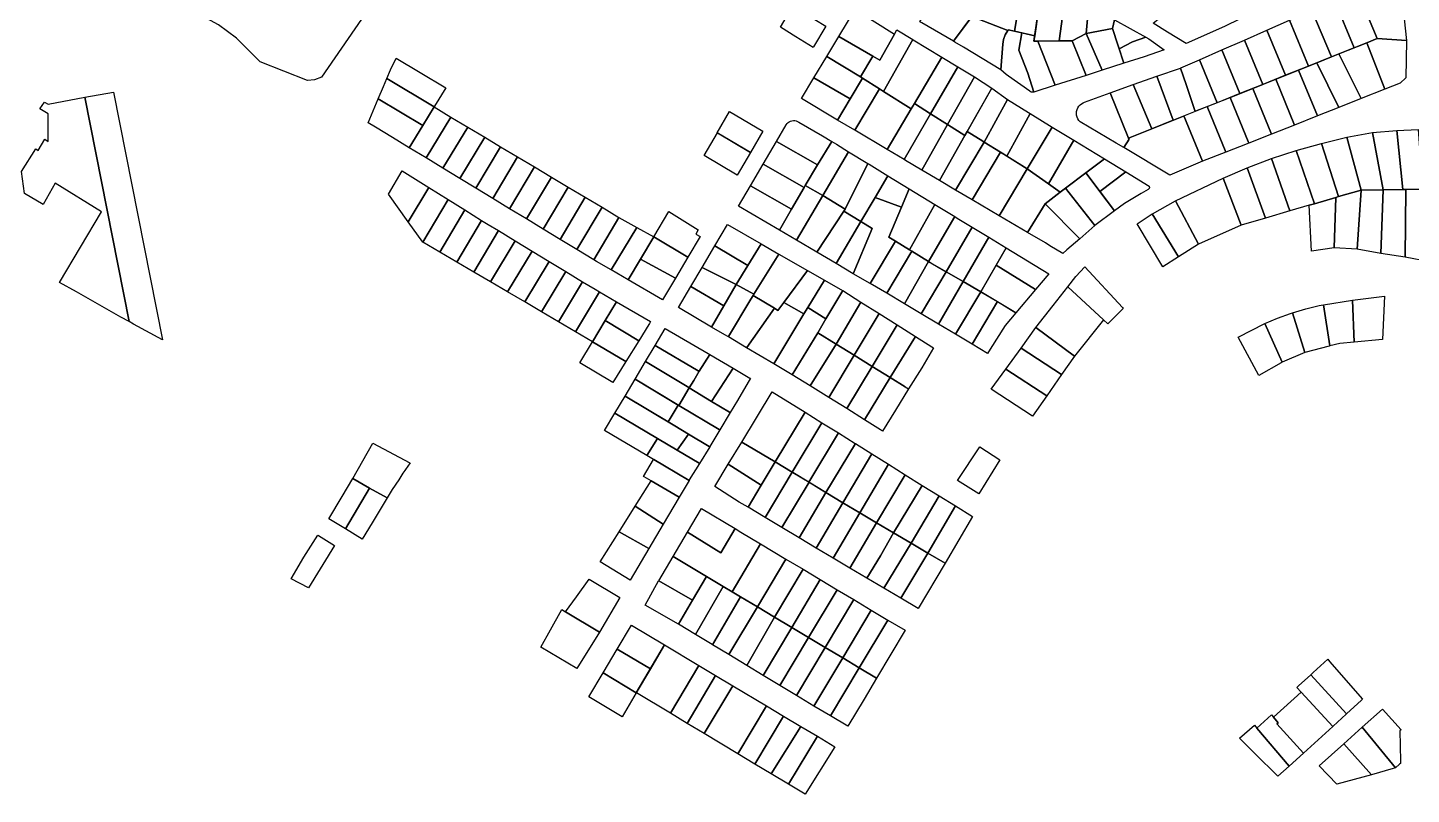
# Model space of a CAD drawing. Header units: millimetres. Extents: x 522658 to 553925, y 7796479 to 7820139.
# Drawn here: x 541621 to 542464, y 7803328 to 7803795 of the extents above; entities that cross this region are included whole.
import ezdxf

# ---------------------------------------------------------------- set-up
doc = ezdxf.new("R2010")
doc.units = ezdxf.units.MM
doc.layers.add('ZONA RESIDENCIAL 2 (ZR_2)', color=2, linetype='Continuous')

msp = doc.modelspace()

# ---------------------------------------------------------------- linework, layer by layer
at = {"layer": 'ZONA RESIDENCIAL 2 (ZR_2)'}
msp.add_lwpolyline([(541999.1, 7804202.07), (541983.71, 7804168.82), (541896.72, 7803955.82), (541896.65, 7803955.87), (541893.68, 7803948.39), (541856.75, 7803855.22), (541848.5, 7803835.64), (541799.6, 7803764.74), (541795.37, 7803763.04), (541791.03, 7803762.62), (541762.24, 7803773.94), (541747.75, 7803788.55), (541736.84, 7803796.49), (541702.24, 7803815.54), (541670.06, 7803835.22), (541640.75, 7803855.22), (541621.59, 7803869.51), (541603.07, 7803887.29)], dxfattribs=at)
for points in [[(542201.62, 7803809.08), (542219.68, 7803835.96), (542229.4, 7803829.82), (542225.79, 7803815.92), (542222.1, 7803792.65), (542218.11, 7803793.53), (542217.9, 7803793.22), (542196.12, 7803801.71), (542201.62, 7803809.08)], [(542222.1, 7803792.65), (542225.79, 7803815.92), (542229.4, 7803829.82), (542230.1, 7803829.38), (542240.1, 7803823.91), (542236.66, 7803805.63), (542234.44, 7803789.9), (542222.1, 7803792.65)], [(542201.62, 7803809.08), (542184.84, 7803786.59), (542165.48, 7803797.78), (542164.29, 7803798.47), (542178.98, 7803822.19), (542191.23, 7803815.09), (542201.62, 7803809.08)], [(542253.4, 7803816.64), (542249.16, 7803786.78), (542236.24, 7803786.71), (542233.91, 7803786.7), (542236.66, 7803805.63), (542240.1, 7803823.91), (542253.4, 7803816.64)], [(542461.03, 7803787.03), (542443, 7803788.15), (542430.8, 7803817.47), (542432.33, 7803818.14), (542456.79, 7803828.18), (542458.23, 7803812.6), (542459.58, 7803800.26), (542461.03, 7803787.03)], [(542257.09, 7803786.82), (542249.16, 7803786.78), (542253.4, 7803816.64), (542267.36, 7803809.01), (542265.77, 7803791.26), (542257.09, 7803786.82)], [(542306.45, 7803797.51), (542310.59, 7803800.83), (542330.49, 7803816.78), (542333.23, 7803815.23), (542359.56, 7803800.25), (542350.06, 7803795.52), (542326.62, 7803785.24), (542315.26, 7803792.15), (542306.45, 7803797.51)], [(542429.09, 7803782.55), (542417.07, 7803811.44), (542430.8, 7803817.47), (542443, 7803788.15), (542436.75, 7803785.61), (542429.09, 7803782.55)], [(542079.31, 7803795.25), (542086.96, 7803807.98), (542106.97, 7803795.73), (542099.52, 7803783.09), (542099.28, 7803782.68), (542088.73, 7803789.32), (542079.31, 7803795.25)], [(542114.93, 7803789.5), (542124.83, 7803806), (542148.91, 7803790.96), (542139.85, 7803775.09), (542135.7, 7803777.49), (542114.93, 7803789.5)], [(542265.77, 7803791.26), (542267.36, 7803809.01), (542282.91, 7803799.69), (542281.75, 7803794.44), (542265.77, 7803791.26)], [(542401.23, 7803771.41), (542389.61, 7803799.38), (542403.34, 7803805.41), (542415.16, 7803776.98), (542401.23, 7803771.41)], [(542415.16, 7803776.98), (542403.34, 7803805.41), (542417.07, 7803811.44), (542429.09, 7803782.55), (542415.16, 7803776.98)], [(542217.9, 7803793.22), (542216.43, 7803790.57), (542215.41, 7803787.71), (542214.88, 7803784.73), (542213.65, 7803769.21), (542190.95, 7803782.92), (542185.7, 7803786.09), (542184.84, 7803786.59), (542196.12, 7803801.71), (542217.9, 7803793.22)], [(542293.86, 7803786.21), (542285.83, 7803782), (542284.88, 7803784.9), (542281.75, 7803794.44), (542282.91, 7803799.69), (542302.08, 7803789), (542293.86, 7803786.21)], [(542387.3, 7803765.84), (542375.88, 7803793.35), (542389.61, 7803799.38), (542401.23, 7803771.41), (542387.3, 7803765.84)], [(542135.7, 7803777.49), (542128.16, 7803764.92), (542107.59, 7803777.27), (542114.93, 7803789.5), (542135.7, 7803777.49)], [(542160.05, 7803787.56), (542142.22, 7803756.02), (542139.81, 7803757.55), (542129.48, 7803764.13), (542128.16, 7803764.92), (542135.7, 7803777.49), (542139.85, 7803775.09), (542148.91, 7803790.96), (542150.33, 7803793.44), (542160.05, 7803787.56)], [(542161.08, 7803748.68), (542159.07, 7803745.29), (542142.22, 7803756.02), (542160.05, 7803787.56), (542160.36, 7803787.37), (542177.77, 7803776.83), (542161.08, 7803748.68)], [(542226.51, 7803791.67), (542224.76, 7803781.07), (542230.21, 7803767.14), (542233.91, 7803755.61), (542233.54, 7803755.49), (542233.15, 7803755.44), (542232.76, 7803755.44), (542232.38, 7803755.52), (542232.01, 7803755.65), (542231.67, 7803755.84), (542231.37, 7803756.09), (542218.43, 7803765.2), (542216.87, 7803766.3), (542213.65, 7803769.21), (542214.88, 7803784.73), (542215.41, 7803787.71), (542216.43, 7803790.57), (542217.9, 7803793.22), (542218.11, 7803793.53), (542222.1, 7803792.65), (542226.51, 7803791.67)], [(542233.91, 7803755.61), (542230.21, 7803767.14), (542224.76, 7803781.07), (542226.51, 7803791.67), (542234.44, 7803789.9), (542233.91, 7803786.7), (542236.24, 7803786.71), (542246.78, 7803759.73), (542233.91, 7803755.61)], [(542265.68, 7803765.78), (542257.09, 7803786.82), (542265.77, 7803791.26), (542275.5, 7803768.93), (542265.68, 7803765.78)], [(542275.5, 7803768.93), (542265.77, 7803791.26), (542281.75, 7803794.44), (542288.73, 7803773.17), (542275.5, 7803768.93)], [(542285.83, 7803782), (542293.86, 7803786.21), (542302.08, 7803789), (542303.97, 7803787.95), (542313.29, 7803781.28), (542301.01, 7803777.1), (542288.73, 7803773.17), (542285.83, 7803782)], [(542373.37, 7803760.27), (542362.15, 7803787.31), (542375.88, 7803793.35), (542387.3, 7803765.84), (542373.37, 7803760.27)], [(542461.03, 7803787.03), (542461.05, 7803786.87), (542460.64, 7803764.31), (542457.04, 7803761.07), (542447.85, 7803757.42), (542436.75, 7803785.61), (542443, 7803788.15), (542461.03, 7803787.03)], [(542265.68, 7803765.78), (542246.78, 7803759.73), (542236.24, 7803786.71), (542249.16, 7803786.78), (542257.09, 7803786.82), (542265.68, 7803765.78)], [(542345.51, 7803749.14), (542334.69, 7803775.24), (542348.42, 7803781.28), (542359.44, 7803754.71), (542345.51, 7803749.14)], [(542359.44, 7803754.71), (542348.42, 7803781.28), (542362.15, 7803787.31), (542373.37, 7803760.27), (542359.44, 7803754.71)], [(542433.27, 7803751.63), (542419.77, 7803778.83), (542436.75, 7803785.61), (542447.85, 7803757.42), (542433.27, 7803751.63)], [(541868.22, 7803746.5), (541839.39, 7803763.78), (541841.7, 7803769.22), (541845.05, 7803776.35), (541859.72, 7803767.57), (541875.34, 7803758.21), (541868.56, 7803747.06), (541868.22, 7803746.5)], [(542129.48, 7803764.13), (542121.94, 7803751.56), (542099.82, 7803764.32), (542107.59, 7803777.27), (542128.16, 7803764.92), (542129.48, 7803764.13)], [(542187.49, 7803770.95), (542170.92, 7803742.42), (542161.08, 7803748.68), (542177.77, 7803776.83), (542187.49, 7803770.95)], [(542197.6, 7803764.83), (542181.26, 7803735.84), (542170.92, 7803742.42), (542187.49, 7803770.95), (542197.6, 7803764.83)], [(542332.42, 7803743.91), (542332.13, 7803743.79), (542326.66, 7803760.31), (542323.19, 7803770.21), (542323.37, 7803770.27), (542334.69, 7803775.24), (542345.51, 7803749.14), (542332.42, 7803743.91)], [(542419.74, 7803746.26), (542406.63, 7803741.06), (542395.18, 7803769), (542406.29, 7803773.44), (542419.74, 7803746.26)], [(542433.27, 7803751.63), (542419.74, 7803746.26), (542406.29, 7803773.44), (542419.77, 7803778.83), (542433.27, 7803751.63)], [(541861.39, 7803735.28), (541834.21, 7803751.57), (541837.37, 7803759.02), (541839.39, 7803763.78), (541868.22, 7803746.5), (541861.39, 7803735.28)], [(542121.94, 7803751.56), (542114.13, 7803738.55), (542092.18, 7803751.59), (542099.82, 7803764.32), (542121.94, 7803751.56)], [(542139.81, 7803757.55), (542124.65, 7803732.3), (542114.13, 7803738.55), (542121.94, 7803751.56), (542129.48, 7803764.13), (542139.81, 7803757.55)], [(542181.26, 7803735.84), (542197.6, 7803764.83), (542208.15, 7803758.07), (542207.77, 7803757.41), (542193.18, 7803731.5), (542191.83, 7803729.1), (542181.26, 7803735.84)], [(542318.78, 7803738.45), (542305.75, 7803733.24), (542294.39, 7803760.27), (542308.87, 7803765.27), (542318.78, 7803738.45)], [(542326.66, 7803760.31), (542332.13, 7803743.79), (542319.02, 7803738.55), (542318.78, 7803738.45), (542308.87, 7803765.27), (542323.19, 7803770.21), (542326.66, 7803760.31)], [(542392.69, 7803735.52), (542378.75, 7803729.99), (542367.32, 7803757.86), (542381.25, 7803763.43), (542392.69, 7803735.52)], [(542406.63, 7803741.06), (542392.69, 7803735.52), (542381.25, 7803763.43), (542395.18, 7803769), (542406.63, 7803741.06)], [(541682.35, 7803615.74), (541655.44, 7803752.41), (541672.91, 7803755.63), (541702.65, 7803604.6), (541685.13, 7803614.21), (541682.35, 7803615.74)], [(542124.65, 7803732.3), (542139.81, 7803757.55), (542142.22, 7803756.02), (542159.07, 7803745.29), (542144.44, 7803720.54), (542124.65, 7803732.3)], [(542217.79, 7803751.15), (542203.46, 7803725.12), (542202.64, 7803725.63), (542193.18, 7803731.5), (542208.15, 7803758.07), (542217.79, 7803751.15)], [(542291.91, 7803726.8), (542288.62, 7803721.76), (542283.97, 7803724.53), (542262.14, 7803737.53), (542261.33, 7803738.36), (542260.68, 7803739.32), (542260.19, 7803740.37), (542259.89, 7803741.49), (542259.77, 7803742.64), (542259.86, 7803743.79), (542260.13, 7803744.92), (542260.59, 7803745.98), (542261.21, 7803746.96), (542262, 7803747.81), (542262.91, 7803748.52), (542263.93, 7803749.07), (542264.75, 7803749.37), (542280.35, 7803755.11), (542291.59, 7803727.58), (542291.91, 7803726.8)], [(542305.75, 7803733.24), (542291.59, 7803727.58), (542280.35, 7803755.11), (542294.39, 7803760.27), (542305.75, 7803733.24)], [(542378.75, 7803729.99), (542364.81, 7803724.46), (542353.39, 7803752.29), (542367.32, 7803757.86), (542378.75, 7803729.99)], [(541682.35, 7803615.74), (541677.35, 7803618.49), (541650.35, 7803633.79), (541640.05, 7803639.52), (541665.59, 7803682.7), (541637.29, 7803700.01), (541630.06, 7803687.01), (541618.62, 7803693.76), (541616.83, 7803707.21), (541625.5, 7803721.01), (541627.03, 7803719.97), (541630.92, 7803726.96), (541632.97, 7803725.57), (541633.06, 7803742.41), (541628.03, 7803745.32), (541630.88, 7803749.48), (541633.13, 7803748.29), (541655.44, 7803752.41), (541682.35, 7803615.74)], [(541861.39, 7803735.28), (541853.12, 7803721.67), (541842.86, 7803727.9), (541832.6, 7803734.13), (541827.99, 7803736.93), (541834.21, 7803751.57), (541861.39, 7803735.28)], [(541878.52, 7803740.35), (541863.38, 7803715.44), (541853.12, 7803721.67), (541861.39, 7803735.28), (541868.22, 7803746.5), (541878.52, 7803740.35)], [(542170.92, 7803742.42), (542154.68, 7803714.45), (542144.44, 7803720.54), (542159.07, 7803745.29), (542161.08, 7803748.68), (542170.92, 7803742.42)], [(542231.61, 7803742.52), (542217.31, 7803716.55), (542215.46, 7803717.69), (542213.54, 7803718.88), (542203.46, 7803725.12), (542217.79, 7803751.15), (542230.58, 7803743.16), (542231.61, 7803742.52)], [(542350.84, 7803719.01), (542336.58, 7803713.44), (542325.25, 7803741.03), (542339.46, 7803746.72), (542350.84, 7803719.01)], [(542364.81, 7803724.46), (542363.87, 7803724.09), (542350.84, 7803719.01), (542339.46, 7803746.72), (542353.39, 7803752.29), (542364.81, 7803724.46)], [(541888.83, 7803734.2), (541873.64, 7803709.21), (541863.38, 7803715.44), (541878.52, 7803740.35), (541888.83, 7803734.2)], [(542068.73, 7803731.78), (542061.14, 7803718.84), (542040.8, 7803730.79), (542048.22, 7803743.83), (542068.73, 7803731.78)], [(542102.04, 7803711.21), (542076.96, 7803725.55), (542082.89, 7803735.67), (542083.41, 7803736.38), (542084.05, 7803736.99), (542084.77, 7803737.5), (542085.56, 7803737.88), (542086.41, 7803738.12), (542087.28, 7803738.23), (542088.16, 7803738.19), (542089.03, 7803738.01), (542089.85, 7803737.7), (542090.61, 7803737.25), (542105, 7803728.85), (542110.68, 7803725.54), (542102.04, 7803711.21)], [(542154.68, 7803714.45), (542170.92, 7803742.42), (542181.26, 7803735.84), (542165.58, 7803708.02), (542155.56, 7803713.93), (542154.68, 7803714.45)], [(542217.31, 7803716.55), (542231.61, 7803742.52), (542245.07, 7803734.11), (542229.69, 7803708.88), (542217.31, 7803716.55)], [(542316.76, 7803705.01), (542288.62, 7803721.76), (542291.91, 7803726.8), (542291.59, 7803727.58), (542324.41, 7803740.7), (542325.25, 7803741.03), (542336.58, 7803713.44), (542316.76, 7803705.01)], [(541899.13, 7803728.05), (541883.9, 7803702.98), (541873.64, 7803709.21), (541888.83, 7803734.2), (541899.13, 7803728.05)], [(542061.14, 7803718.84), (542053.03, 7803705), (542032.9, 7803716.96), (542040.96, 7803730.7), (542061.14, 7803718.84)], [(542165.58, 7803708.02), (542181.26, 7803735.84), (542191.83, 7803729.1), (542176.37, 7803701.66), (542165.58, 7803708.02)], [(542176.37, 7803701.66), (542191.83, 7803729.1), (542193.18, 7803731.5), (542202.64, 7803725.63), (542203.46, 7803725.12), (542186.12, 7803695.9), (542176.37, 7803701.66)], [(542258.17, 7803726.25), (542242.69, 7803699.67), (542229.69, 7803708.88), (542245.07, 7803734.11), (542258.17, 7803726.25)], [(542446.72, 7803696.05), (542433.24, 7803695.86), (542424.51, 7803728.12), (542440.16, 7803730.95), (542446.72, 7803696.05)], [(542458.81, 7803696.22), (542446.72, 7803696.05), (542440.16, 7803730.95), (542455.11, 7803732.22), (542458.81, 7803696.22)], [(542470.75, 7803696.39), (542460.62, 7803696.25), (542458.81, 7803696.22), (542455.11, 7803732.22), (542468.1, 7803732.72), (542470.75, 7803696.39)], [(541908.83, 7803722.26), (541893.8, 7803696.97), (541883.9, 7803702.98), (541899.13, 7803728.05), (541908.83, 7803722.26)], [(541919.13, 7803716.11), (541904.06, 7803690.75), (541893.8, 7803696.97), (541908.83, 7803722.26), (541919.13, 7803716.11)], [(542102.04, 7803711.21), (542094.46, 7803698.67), (542093.73, 7803697.41), (542068.83, 7803711.67), (542076.96, 7803725.55), (542102.04, 7803711.21)], [(542113.53, 7803723.8), (542120.94, 7803719.26), (542105.18, 7803692.53), (542094.46, 7803698.67), (542102.05, 7803711.23), (542110.68, 7803725.54), (542113.53, 7803723.8)], [(542213.54, 7803718.88), (542196.32, 7803689.88), (542186.12, 7803695.9), (542203.46, 7803725.12), (542213.54, 7803718.88)], [(542242.69, 7803699.67), (542258.17, 7803726.25), (542276.93, 7803714.99), (542265.51, 7803706.36), (542253.2, 7803697.06), (542249.9, 7803694.57), (542242.69, 7803699.67)], [(542404.88, 7803687.54), (542401.56, 7803686.57), (542389.92, 7803683.15), (542378.66, 7803715.03), (542393.78, 7803719.96), (542404.88, 7803687.54)], [(542419.61, 7803691.86), (542417.85, 7803691.35), (542404.88, 7803687.54), (542393.78, 7803719.96), (542409.07, 7803724.31), (542419.61, 7803691.86)], [(542433.24, 7803695.86), (542419.61, 7803691.86), (542409.07, 7803724.31), (542424.51, 7803728.12), (542433.24, 7803695.86)], [(541929.44, 7803709.96), (541914.32, 7803684.52), (541904.06, 7803690.75), (541919.13, 7803716.11), (541929.44, 7803709.96)], [(542086.12, 7803684.15), (542061.1, 7803698.47), (542068.83, 7803711.67), (542093.73, 7803697.41), (542086.12, 7803684.15)], [(542118.81, 7803684.3), (542105.18, 7803692.53), (542120.94, 7803719.26), (542132.72, 7803712.03), (542118.81, 7803684.3)], [(542117.96, 7803682.99), (542118.81, 7803684.3), (542132.72, 7803712.03), (542133.07, 7803711.82), (542133.39, 7803711.63), (542144.81, 7803704.64), (542137.03, 7803691.43), (542128.31, 7803676.64), (542117.96, 7803682.99)], [(542196.32, 7803689.88), (542213.54, 7803718.88), (542215.46, 7803717.69), (542229.69, 7803708.88), (542212.68, 7803680.23), (542196.32, 7803689.88)], [(542289.93, 7803706.96), (542274.09, 7803694.99), (542265.51, 7803706.36), (542276.93, 7803714.99), (542289.93, 7803706.96)], [(542389.92, 7803683.15), (542374.94, 7803678.76), (542363.77, 7803709.45), (542378.66, 7803715.03), (542389.92, 7803683.15)], [(541864.97, 7803697.47), (541852.53, 7803676.49), (541840.42, 7803693.44), (541848.82, 7803707.51), (541864.97, 7803697.47)], [(541939.74, 7803703.81), (541924.58, 7803678.29), (541914.32, 7803684.52), (541929.44, 7803709.96), (541939.74, 7803703.81)], [(541950.04, 7803697.65), (541934.84, 7803672.06), (541924.58, 7803678.29), (541939.74, 7803703.81), (541950.04, 7803697.65)], [(542153.1, 7803685.47), (542137.03, 7803691.43), (542144.81, 7803704.64), (542157.76, 7803696.72), (542153.1, 7803685.47)], [(542212.68, 7803680.23), (542229.69, 7803708.88), (542242.69, 7803699.67), (542249.9, 7803694.57), (542240.63, 7803687.57), (542229.91, 7803670.06), (542212.68, 7803680.23)], [(542253.2, 7803697.06), (542265.51, 7803706.36), (542282.99, 7803683.2), (542270.99, 7803674.22), (542253.2, 7803697.06)], [(542274.09, 7803694.99), (542289.93, 7803706.96), (542304.09, 7803698.22), (542304.2, 7803697.99), (542304.26, 7803697.74), (542304.28, 7803697.49), (542304.26, 7803697.24), (542304.2, 7803696.99), (542304.1, 7803696.76), (542303.96, 7803696.54), (542303.79, 7803696.36), (542303.59, 7803696.2), (542299.31, 7803693.71), (542289.12, 7803687.78), (542282.99, 7803683.2), (542274.09, 7803694.99)], [(542360.23, 7803674.45), (542334.22, 7803662.97), (542320.09, 7803689.39), (542349.16, 7803703.18), (542360.23, 7803674.45)], [(542374.94, 7803678.76), (542360.23, 7803674.45), (542349.16, 7803703.18), (542363.77, 7803709.45), (542374.94, 7803678.76)], [(541876.85, 7803690.08), (541861.35, 7803664.14), (541852.53, 7803676.49), (541864.97, 7803697.47), (541876.85, 7803690.08)], [(541960.35, 7803691.5), (541945.1, 7803665.83), (541934.84, 7803672.06), (541950.04, 7803697.65), (541960.35, 7803691.5)], [(542086.12, 7803684.15), (542078.86, 7803671.47), (542053.78, 7803685.98), (542061.1, 7803698.47), (542086.12, 7803684.15)], [(542105.18, 7803692.53), (542089.23, 7803665.33), (542078.86, 7803671.47), (542086.12, 7803684.15), (542093.73, 7803697.41), (542094.46, 7803698.67), (542105.18, 7803692.53)], [(542153.1, 7803685.47), (542157.76, 7803696.72), (542173.56, 7803687.05), (542158.01, 7803659.45), (542149.52, 7803664.65), (542145.51, 7803667.11), (542153.1, 7803685.47)], [(542240.63, 7803687.57), (542249.9, 7803694.57), (542253.2, 7803697.06), (542270.99, 7803674.22), (542261.8, 7803666.21), (542240.63, 7803687.57)], [(542430.88, 7803659.91), (542416.9, 7803660.64), (542417.85, 7803691.35), (542419.61, 7803691.86), (542433.24, 7803695.86), (542430.88, 7803659.91)], [(542445.33, 7803657.23), (542430.88, 7803659.91), (542433.24, 7803695.86), (542446.72, 7803696.05), (542445.33, 7803657.23)], [(542460.16, 7803655.01), (542445.33, 7803657.23), (542446.72, 7803696.05), (542458.81, 7803696.22), (542460.62, 7803696.25), (542460.16, 7803655.01)], [(542474.88, 7803652.11), (542460.16, 7803655.01), (542460.62, 7803696.25), (542470.75, 7803696.39), (542474.36, 7803696.45), (542474.88, 7803652.11)], [(541887.04, 7803683.75), (541871.7, 7803658.07), (541861.35, 7803664.14), (541876.85, 7803690.08), (541887.04, 7803683.75)], [(541970.65, 7803685.35), (541955.36, 7803659.6), (541945.1, 7803665.83), (541960.35, 7803691.5), (541970.65, 7803685.35)], [(542117.96, 7803682.99), (542101.61, 7803658), (542089.23, 7803665.33), (542105.18, 7803692.53), (542118.81, 7803684.3), (542117.96, 7803682.99)], [(542149.52, 7803664.65), (542133.97, 7803638.9), (542123.73, 7803644.9), (542135.22, 7803672.4), (542128.31, 7803676.64), (542137.03, 7803691.43), (542153.1, 7803685.47), (542145.51, 7803667.11), (542149.52, 7803664.65)], [(542173.56, 7803687.05), (542185.67, 7803679.69), (542170.91, 7803654.36), (542169.7, 7803652.28), (542159.44, 7803658.57), (542158.01, 7803659.45), (542173.56, 7803687.05)], [(542240.83, 7803663.62), (542229.91, 7803670.06), (542240.63, 7803687.57), (542261.8, 7803666.21), (542253.93, 7803659.36), (542251.55, 7803657.29), (542243.65, 7803661.95), (542240.83, 7803663.62)], [(542322.06, 7803655.23), (542305.9, 7803681.32), (542306.06, 7803681.42), (542320.09, 7803689.39), (542334.22, 7803662.97), (542322.06, 7803655.23)], [(542416.9, 7803660.64), (542403.05, 7803658.63), (542401.56, 7803686.57), (542404.88, 7803687.54), (542417.85, 7803691.35), (542416.9, 7803660.64)], [(541897.23, 7803677.42), (541882.05, 7803651.99), (541871.7, 7803658.07), (541887.04, 7803683.75), (541897.23, 7803677.42)], [(541980.95, 7803679.2), (541965.62, 7803653.37), (541955.36, 7803659.6), (541970.65, 7803685.35), (541980.95, 7803679.2)], [(541991.89, 7803673.12), (541976.1, 7803647.23), (541967.18, 7803652.42), (541965.62, 7803653.37), (541980.95, 7803679.2), (541991.89, 7803673.12)], [(542030.38, 7803667.52), (542022.95, 7803655.02), (542002.14, 7803667.42), (542011.25, 7803682.77), (542029.31, 7803671.68), (542027.77, 7803669.08), (542030.38, 7803667.52)], [(542101.61, 7803658), (542117.96, 7803682.99), (542128.31, 7803676.64), (542113.28, 7803651.09), (542101.61, 7803658)], [(542187.09, 7803678.83), (542196.19, 7803673.3), (542180.36, 7803646.13), (542170.88, 7803651.6), (542169.7, 7803652.28), (542170.91, 7803654.36), (542185.67, 7803679.69), (542187.09, 7803678.83)], [(542312.39, 7803649.07), (542296.81, 7803675.35), (542305.9, 7803681.32), (542322.06, 7803655.23), (542312.39, 7803649.07)], [(541907.46, 7803671.15), (541892.39, 7803645.92), (541882.05, 7803651.99), (541897.23, 7803677.42), (541901.2, 7803674.94), (541907.46, 7803671.15)], [(541917.72, 7803664.93), (541902.74, 7803639.85), (541892.39, 7803645.92), (541907.46, 7803671.15), (541917.72, 7803664.93)], [(542002.14, 7803667.42), (541994.03, 7803653.77), (541986.54, 7803641.16), (541976.1, 7803647.23), (541991.89, 7803673.12), (542002.14, 7803667.42)], [(542067.68, 7803663.08), (542059.57, 7803649.98), (542039.39, 7803661.92), (542047.05, 7803674.89), (542067.68, 7803663.08)], [(542123.73, 7803644.9), (542113.28, 7803651.09), (542128.31, 7803676.64), (542135.22, 7803672.4), (542123.73, 7803644.9)], [(542190.73, 7803640.14), (542180.36, 7803646.13), (542196.19, 7803673.3), (542206.43, 7803667.08), (542190.73, 7803640.14)], [(541928.01, 7803658.68), (541913.1, 7803633.77), (541902.74, 7803639.85), (541917.72, 7803664.93), (541928.01, 7803658.68)], [(542015.34, 7803642.21), (541994.03, 7803653.77), (542002.14, 7803667.42), (542022.95, 7803655.02), (542015.34, 7803642.21)], [(542059.57, 7803649.98), (542052.42, 7803638.41), (542031.58, 7803648.68), (542039.39, 7803661.92), (542059.57, 7803649.98)], [(542067.68, 7803663.08), (542078.47, 7803656.9), (542063.14, 7803632.47), (542052.42, 7803638.41), (542059.57, 7803649.98), (542067.68, 7803663.08)], [(542159.44, 7803658.57), (542144.12, 7803632.95), (542133.97, 7803638.9), (542149.52, 7803664.65), (542158.01, 7803659.45), (542159.44, 7803658.57)], [(542210.86, 7803650.05), (542201.47, 7803633.94), (542190.73, 7803640.14), (542206.43, 7803667.08), (542217.03, 7803660.64), (542210.86, 7803650.05)], [(541938.32, 7803652.43), (541923.48, 7803627.68), (541913.1, 7803633.77), (541928.01, 7803658.68), (541938.32, 7803652.43)], [(542015.34, 7803642.21), (542007.48, 7803628.97), (541986.54, 7803641.16), (541994.03, 7803653.77), (542015.34, 7803642.21)], [(542062.65, 7803631.65), (542063.14, 7803632.47), (542078.47, 7803656.9), (542095.87, 7803646.95), (542081.47, 7803627.38), (542077.85, 7803622.43), (542075.78, 7803623.85), (542062.65, 7803631.65)], [(542169.7, 7803652.28), (542155.04, 7803626.56), (542144.12, 7803632.95), (542159.44, 7803658.57), (542169.7, 7803652.28)], [(542234.91, 7803635.33), (542210.86, 7803650.05), (542217.03, 7803660.64), (542242.98, 7803644.87), (542234.91, 7803635.33)], [(541948.54, 7803646.23), (541933.81, 7803621.62), (541923.48, 7803627.68), (541938.32, 7803652.43), (541948.54, 7803646.23)], [(541958.81, 7803640), (541944.16, 7803615.55), (541933.81, 7803621.62), (541948.54, 7803646.23), (541958.81, 7803640)], [(542044.85, 7803625.26), (542024.79, 7803637.19), (542031.58, 7803648.68), (542052.42, 7803638.41), (542044.85, 7803625.26)], [(542096.02, 7803624.21), (542093.69, 7803620.36), (542081.47, 7803627.38), (542095.87, 7803646.95), (542106.19, 7803641.04), (542096.02, 7803624.21)], [(542180.36, 7803646.13), (542165.15, 7803620.5), (542155.04, 7803626.56), (542169.7, 7803652.28), (542180.36, 7803646.13)], [(542190.73, 7803640.14), (542175.62, 7803614.23), (542165.15, 7803620.5), (542180.36, 7803646.13), (542190.73, 7803640.14)], [(542234.91, 7803635.33), (542222.9, 7803621.15), (542201.47, 7803633.94), (542210.86, 7803650.05), (542234.91, 7803635.33)], [(542288.36, 7803623.77), (542278.82, 7803614.36), (542276.23, 7803616.77), (542254.46, 7803636.93), (542259.47, 7803643.21), (542264.86, 7803649.16), (542287.81, 7803624.36), (542288.36, 7803623.77)], [(541969.07, 7803633.86), (541954.49, 7803609.48), (541944.16, 7803615.55), (541958.81, 7803640), (541966.37, 7803635.41), (541969.07, 7803633.86)], [(542044.85, 7803625.26), (542037.45, 7803612.41), (542017.21, 7803624.35), (542024.79, 7803637.19), (542044.85, 7803625.26)], [(542037.45, 7803612.41), (542052.42, 7803638.41), (542063.14, 7803632.47), (542062.65, 7803631.65), (542061.29, 7803629.35), (542047.75, 7803606.53), (542047.66, 7803606.38), (542045.57, 7803607.62), (542037.45, 7803612.41)], [(542117.49, 7803634.57), (542107.11, 7803617.32), (542096.02, 7803624.21), (542106.19, 7803641.04), (542117.22, 7803634.73), (542117.49, 7803634.57)], [(542201.47, 7803633.94), (542186.09, 7803607.96), (542175.62, 7803614.23), (542190.73, 7803640.14), (542201.47, 7803633.94)], [(542276.23, 7803616.77), (542258.6, 7803594.68), (542235.09, 7803612.06), (542245.63, 7803625.59), (542254.46, 7803636.93), (542276.23, 7803616.77)], [(541979.46, 7803627.84), (541972.54, 7803616.28), (541964.84, 7803603.41), (541954.49, 7803609.48), (541969.07, 7803633.86), (541979.46, 7803627.84)], [(542000.26, 7803615.81), (541999.46, 7803614.52), (541999.13, 7803613.98), (541992.97, 7803604.04), (541972.54, 7803616.28), (541979.46, 7803627.84), (542000.26, 7803615.81)], [(542047.75, 7803606.53), (542061.29, 7803629.35), (542062.65, 7803631.65), (542075.78, 7803623.85), (542058.83, 7803599.95), (542058.76, 7803599.82), (542047.66, 7803606.38), (542047.75, 7803606.53)], [(542075.35, 7803590.03), (542058.76, 7803599.82), (542058.83, 7803599.95), (542075.78, 7803623.85), (542077.85, 7803622.43), (542081.47, 7803627.38), (542093.69, 7803620.36), (542075.35, 7803590.03)], [(542128.46, 7803627.64), (542113.25, 7803602.02), (542102.08, 7803608.94), (542107.11, 7803617.32), (542117.49, 7803634.57), (542128.46, 7803627.64)], [(542139.45, 7803620.7), (542124.3, 7803595.18), (542113.25, 7803602.02), (542128.46, 7803627.64), (542139.45, 7803620.7)], [(542211.6, 7803627.89), (542196.21, 7803601.89), (542186.09, 7803607.96), (542201.47, 7803633.94), (542211.6, 7803627.89)], [(542196.21, 7803601.89), (542211.6, 7803627.89), (542222.9, 7803621.15), (542216.29, 7803613.38), (542207.29, 7803598.87), (542205.64, 7803596.24), (542196.21, 7803601.89)], [(542429.08, 7803603.22), (542420.27, 7803602.43), (542414.32, 7803600.85), (542410.3, 7803625.97), (542428.07, 7803628.86), (542429.08, 7803603.22)], [(542429.08, 7803603.22), (542428.07, 7803628.86), (542447.62, 7803631.3), (542446.26, 7803604.75), (542429.08, 7803603.22)], [(542107.11, 7803617.32), (542102.08, 7803608.94), (542086.59, 7803583.2), (542075.35, 7803590.03), (542093.69, 7803620.36), (542096.02, 7803624.21), (542107.11, 7803617.32)], [(542150.46, 7803613.75), (542135.25, 7803588.4), (542124.3, 7803595.18), (542139.45, 7803620.7), (542150.46, 7803613.75)], [(542399.09, 7803596.8), (542385.14, 7803590.89), (542374.56, 7803614.59), (542382.38, 7803617.85), (542390.35, 7803620.73), (542391.48, 7803621.1), (542399.09, 7803596.8)], [(542414.32, 7803600.85), (542413.73, 7803600.69), (542399.09, 7803596.8), (542391.48, 7803621.1), (542399.54, 7803623.52), (542407.7, 7803625.55), (542408.95, 7803625.75), (542410.3, 7803625.97), (542414.32, 7803600.85)], [(541992.97, 7803604.04), (541985.07, 7803591.29), (541964.84, 7803603.41), (541972.54, 7803616.28), (541992.97, 7803604.04)], [(542036.37, 7803595.62), (542029.79, 7803585.4), (542029.14, 7803585.78), (542002.97, 7803601.12), (542009.19, 7803611.58), (542035.32, 7803596.24), (542036.37, 7803595.62)], [(542161.62, 7803606.7), (542146.3, 7803581.57), (542135.25, 7803588.4), (542150.46, 7803613.75), (542161.62, 7803606.7)], [(542258.6, 7803594.68), (542250.77, 7803583.37), (542226, 7803599.5), (542235.09, 7803612.06), (542258.6, 7803594.68)], [(542384.59, 7803590.66), (542370.93, 7803582.8), (542358.34, 7803606.3), (542374.56, 7803614.59), (542385.14, 7803590.89), (542384.59, 7803590.66)], [(541985.07, 7803591.29), (541977.17, 7803578.54), (541957.14, 7803590.54), (541964.84, 7803603.41), (541985.07, 7803591.29)], [(542113.25, 7803602.02), (542097.58, 7803576.47), (542086.59, 7803583.2), (542102.08, 7803608.94), (542113.25, 7803602.02)], [(542124.3, 7803595.18), (542108.93, 7803569.45), (542097.58, 7803576.47), (542113.25, 7803602.02), (542124.3, 7803595.18)], [(542155.38, 7803575.95), (542146.3, 7803581.57), (542161.62, 7803606.7), (542171.67, 7803600.35), (542172.74, 7803599.69), (542165.56, 7803587.47), (542157.41, 7803574.69), (542155.89, 7803575.64), (542155.38, 7803575.95)], [(542026.5, 7803579.87), (542023.8, 7803575.31), (542023.54, 7803575.46), (541997.14, 7803591.31), (542002.97, 7803601.12), (542029.14, 7803585.78), (542029.79, 7803585.4), (542026.5, 7803579.87)], [(542029.79, 7803585.4), (542036.37, 7803595.62), (542050.46, 7803587.35), (542037.44, 7803567.11), (542023.8, 7803575.31), (542026.5, 7803579.87), (542029.79, 7803585.4)], [(542135.25, 7803588.4), (542119.82, 7803562.66), (542108.93, 7803569.45), (542124.3, 7803595.18), (542135.25, 7803588.4)], [(542241.77, 7803570.37), (542216.79, 7803586.79), (542226, 7803599.5), (542250.77, 7803583.37), (542241.77, 7803570.37)], [(542023.8, 7803575.31), (542017.46, 7803564.64), (541990.78, 7803580.61), (541997.14, 7803591.31), (542023.54, 7803575.46), (542023.8, 7803575.31)], [(542053.12, 7803567.61), (542048.78, 7803560.3), (542048.38, 7803560.54), (542037.44, 7803567.11), (542050.46, 7803587.35), (542060.73, 7803581.32), (542061.03, 7803581.15), (542053.12, 7803567.61)], [(542146.3, 7803581.57), (542130.68, 7803555.82), (542119.82, 7803562.66), (542135.25, 7803588.4), (542146.3, 7803581.57)], [(542233.01, 7803558.12), (542207.89, 7803574.49), (542216.79, 7803586.79), (542241.77, 7803570.37), (542233.01, 7803558.12)], [(542017.13, 7803564.84), (542011.01, 7803554.53), (541984.63, 7803570.25), (541990.78, 7803580.61), (542017.13, 7803564.84)], [(542130.68, 7803555.82), (542146.3, 7803581.57), (542155.38, 7803575.95), (542157.41, 7803574.69), (542149.4, 7803561.74), (542141.49, 7803548.96), (542140.31, 7803549.71), (542130.68, 7803555.82)], [(542023.41, 7803547.14), (542016.49, 7803537.28), (542004.4, 7803544.46), (541978.45, 7803559.86), (541984.63, 7803570.25), (542015.03, 7803552.13), (542023.41, 7803547.14)], [(542048.78, 7803560.3), (542042.46, 7803549.67), (542042.06, 7803549.91), (542017.46, 7803564.64), (542023.8, 7803575.31), (542037.44, 7803567.11), (542048.38, 7803560.54), (542048.78, 7803560.3)], [(542094.4, 7803560.47), (542076.12, 7803530.17), (542055.78, 7803542.32), (542074.42, 7803572.92), (542094.4, 7803560.47)], [(542004.4, 7803544.46), (541997.98, 7803534.1), (541972.2, 7803549.34), (541978.45, 7803559.86), (542004.4, 7803544.46)], [(542011.01, 7803554.53), (542017.13, 7803564.84), (542017.46, 7803564.64), (542042.06, 7803549.91), (542042.46, 7803549.67), (542036.42, 7803539.51), (542036.37, 7803539.42), (542035.97, 7803539.66), (542023.41, 7803547.14), (542015.03, 7803552.13), (542011.01, 7803554.53)], [(542104.65, 7803554.09), (542086.52, 7803523.96), (542076.12, 7803530.17), (542094.4, 7803560.47), (542104.65, 7803554.09)], [(542114.72, 7803547.82), (542096.68, 7803517.84), (542086.88, 7803523.74), (542086.52, 7803523.96), (542104.65, 7803554.09), (542114.72, 7803547.82)], [(542023.81, 7803519.18), (542023.65, 7803518.93), (542008.78, 7803527.72), (542002.19, 7803531.62), (542001.96, 7803531.75), (541997.98, 7803534.1), (542004.4, 7803544.46), (542016.49, 7803537.28), (542029.84, 7803529.35), (542030.05, 7803529.23), (542023.81, 7803519.18)], [(542036.37, 7803539.42), (542030.05, 7803529.23), (542029.84, 7803529.35), (542016.49, 7803537.28), (542023.41, 7803547.14), (542035.97, 7803539.66), (542036.37, 7803539.42)], [(542125.02, 7803541.4), (542107.08, 7803511.58), (542096.68, 7803517.84), (542114.72, 7803547.82), (542124.9, 7803541.48), (542125.02, 7803541.4)], [(541842.75, 7803513.32), (541839.64, 7803508.29), (541828.97, 7803514.28), (541818.69, 7803520.05), (541824.9, 7803530.88), (541831.02, 7803541.55), (541853.45, 7803529.65), (541853.61, 7803529.57), (541850.77, 7803525.47), (541850.42, 7803524.99), (541849.26, 7803523.29), (541846.68, 7803519.33), (541842.75, 7803513.32)], [(542067.69, 7803516.03), (542047.55, 7803528.82), (542055.78, 7803542.32), (542076.12, 7803530.17), (542067.69, 7803516.03)], [(542135.02, 7803535.13), (542117.45, 7803505.34), (542107.08, 7803511.58), (542125.02, 7803541.4), (542135.02, 7803535.13)], [(542145.21, 7803528.74), (542127.75, 7803499.14), (542117.45, 7803505.34), (542135.02, 7803535.13), (542145.21, 7803528.74)], [(542213.06, 7803531.37), (542200.27, 7803510.82), (542187.32, 7803518.81), (542200.93, 7803539.42), (542213.06, 7803531.37)], [(541995.98, 7803521.38), (542001.96, 7803531.75), (542002.19, 7803531.62), (542008.78, 7803527.72), (542023.65, 7803518.93), (542017.58, 7803508.65), (542000.67, 7803518.62), (541996.37, 7803521.15), (541995.98, 7803521.38)], [(542067.69, 7803516.03), (542059.63, 7803502.52), (542054.21, 7803505.76), (542039.28, 7803515.24), (542047.55, 7803528.82), (542067.69, 7803516.03)], [(542086.52, 7803523.96), (542069.97, 7803496.32), (542059.63, 7803502.52), (542067.69, 7803516.03), (542076.12, 7803530.17), (542086.52, 7803523.96)], [(542155.46, 7803522.32), (542137.97, 7803492.99), (542127.75, 7803499.14), (542145.21, 7803528.74), (542155.46, 7803522.32)], [(541828.97, 7803514.28), (541814.34, 7803489.4), (541804.18, 7803495.59), (541812.24, 7803509.17), (541818.69, 7803520.05), (541828.97, 7803514.28)], [(542017.58, 7803508.65), (542007.96, 7803492.35), (541990.91, 7803503.16), (542000.67, 7803518.62), (542017.58, 7803508.65)], [(542096.8, 7803517.77), (542080.26, 7803490.15), (542069.97, 7803496.32), (542086.52, 7803523.96), (542086.88, 7803523.74), (542096.8, 7803517.77)], [(542080.26, 7803490.15), (542096.8, 7803517.77), (542107.08, 7803511.58), (542090.74, 7803483.88), (542080.26, 7803490.15)], [(542165.75, 7803515.87), (542148.36, 7803486.89), (542137.97, 7803492.99), (542155.46, 7803522.32), (542165.75, 7803515.87)], [(541814.34, 7803489.4), (541828.97, 7803514.28), (541839.64, 7803508.29), (541830.51, 7803493.14), (541824.52, 7803483.2), (541814.34, 7803489.4)], [(542090.74, 7803483.88), (542107.08, 7803511.58), (542117.45, 7803505.34), (542101.12, 7803477.66), (542090.74, 7803483.88)], [(542176.21, 7803509.44), (542158.95, 7803480.68), (542148.36, 7803486.89), (542165.75, 7803515.87), (542176.21, 7803509.44)], [(542186.06, 7803503.34), (542169.3, 7803474.61), (542158.95, 7803480.68), (542176.21, 7803509.44), (542186.06, 7803503.34)], [(541981.07, 7803487.68), (541990.91, 7803503.16), (542007.96, 7803492.35), (541999.11, 7803477.36), (541981.07, 7803487.68)], [(542043.03, 7803474.8), (542022.72, 7803487.39), (542031.19, 7803501.72), (542031.29, 7803501.88), (542051.83, 7803489.52), (542043.03, 7803474.8)], [(542101.12, 7803477.66), (542117.45, 7803505.34), (542127.75, 7803499.14), (542111.43, 7803471.48), (542101.12, 7803477.66)], [(542169.3, 7803474.61), (542186.06, 7803503.34), (542196.44, 7803496.9), (542179.68, 7803468.52), (542169.3, 7803474.61)], [(542111.43, 7803471.48), (542127.75, 7803499.14), (542137.97, 7803492.99), (542121.66, 7803465.35), (542111.43, 7803471.48)], [(542121.66, 7803465.35), (542137.97, 7803492.99), (542148.36, 7803486.89), (542140.37, 7803472.97), (542132.04, 7803459.25), (542121.66, 7803465.35)], [(541788.92, 7803472.11), (541797.48, 7803485.48), (541797.77, 7803485.3), (541807.51, 7803479.35), (541791.72, 7803453.55), (541781.24, 7803458.88), (541788.92, 7803472.11)], [(541969.4, 7803469.32), (541981.07, 7803487.68), (541999.11, 7803477.36), (541987.79, 7803458.18), (541969.4, 7803469.32)], [(542067.26, 7803480.24), (542049.94, 7803451.02), (542044.52, 7803454.26), (542034.38, 7803460.33), (542013.94, 7803472.55), (542022.72, 7803487.39), (542043.03, 7803474.8), (542051.83, 7803489.52), (542055.27, 7803487.45), (542067.26, 7803480.24)], [(542132.04, 7803459.25), (542140.37, 7803472.97), (542148.36, 7803486.89), (542158.95, 7803480.68), (542142.38, 7803453.18), (542132.04, 7803459.25)], [(542049.94, 7803451.02), (542067.26, 7803480.24), (542082.7, 7803470.96), (542065.3, 7803441.83), (542055.02, 7803447.98), (542049.94, 7803451.02)], [(542142.38, 7803453.18), (542158.95, 7803480.68), (542169.3, 7803474.61), (542152.73, 7803447.11), (542142.38, 7803453.18)], [(542025.79, 7803445.96), (542005.17, 7803457.71), (542013.94, 7803472.55), (542034.38, 7803460.33), (542025.79, 7803445.96)], [(542065.3, 7803441.83), (542082.7, 7803470.96), (542093.12, 7803464.73), (542075.72, 7803435.6), (542065.3, 7803441.83)], [(542152.73, 7803447.11), (542169.3, 7803474.61), (542179.68, 7803468.52), (542163.35, 7803440.87), (542152.73, 7803447.11)], [(541948.4, 7803438.85), (541955.03, 7803447.96), (541962.85, 7803458.67), (541981.55, 7803447.6), (541969.04, 7803426.4), (541948.4, 7803438.85)], [(542025.79, 7803445.96), (542034.38, 7803460.33), (542044.52, 7803454.26), (542027.58, 7803425.02), (542017.23, 7803431.28), (542025.79, 7803445.96)], [(542075.72, 7803435.6), (542093.12, 7803464.73), (542103.63, 7803458.45), (542086.23, 7803429.31), (542075.72, 7803435.6)], [(542025.79, 7803445.96), (542017.23, 7803431.28), (541996.87, 7803442.96), (542005.14, 7803457.66), (542005.17, 7803457.71), (542025.79, 7803445.96)], [(542055.02, 7803447.98), (542037.87, 7803418.8), (542037.66, 7803418.93), (542027.58, 7803425.02), (542044.52, 7803454.26), (542049.94, 7803451.02), (542055.02, 7803447.98)], [(542086.23, 7803429.31), (542103.63, 7803458.45), (542113.9, 7803452.32), (542096.49, 7803423.17), (542086.23, 7803429.31)], [(542096.49, 7803423.17), (542113.9, 7803452.32), (542124.08, 7803446.24), (542106.65, 7803417.1), (542096.49, 7803423.17)], [(542037.87, 7803418.8), (542055.02, 7803447.98), (542065.3, 7803441.83), (542047.87, 7803412.75), (542037.87, 7803418.8)], [(542047.87, 7803412.75), (542065.3, 7803441.83), (542075.72, 7803435.6), (542058.83, 7803406.12), (542047.87, 7803412.75)], [(542106.65, 7803417.1), (542124.08, 7803446.24), (542134.74, 7803439.87), (542117.33, 7803410.71), (542106.65, 7803417.1)], [(541933.23, 7803417.33), (541939.27, 7803427.95), (541946.19, 7803440.19), (541948.4, 7803438.85), (541969.04, 7803426.4), (541955.33, 7803404.21), (541933.23, 7803417.33)], [(542058.83, 7803406.12), (542075.72, 7803435.6), (542086.23, 7803429.31), (542068.8, 7803400.09), (542058.83, 7803406.12)], [(542117.33, 7803410.71), (542134.74, 7803439.87), (542144.87, 7803433.82), (542127.45, 7803404.66), (542117.33, 7803410.71)], [(542127.45, 7803404.66), (542144.87, 7803433.82), (542155.36, 7803427.55), (542146.73, 7803413.12), (542137.93, 7803398.4), (542127.45, 7803404.66)], [(542000.17, 7803404.06), (541979.83, 7803416.03), (541988.54, 7803430.7), (542008.78, 7803418.61), (542000.17, 7803404.06)], [(542068.8, 7803400.09), (542086.23, 7803429.31), (542096.49, 7803423.17), (542079.03, 7803393.9), (542068.8, 7803400.09)], [(542029.53, 7803406.21), (542012.29, 7803376.97), (541991.61, 7803389.4), (541991.53, 7803389.45), (542008.78, 7803418.61), (542029.53, 7803406.21)], [(542079.03, 7803393.9), (542096.49, 7803423.17), (542106.65, 7803417.1), (542089.13, 7803387.79), (542079.03, 7803393.9)], [(542089.13, 7803387.79), (542106.65, 7803417.1), (542117.33, 7803410.71), (542099.81, 7803381.4), (542089.13, 7803387.79)], [(542000.17, 7803404.06), (541991.53, 7803389.45), (541971.28, 7803401.62), (541979.83, 7803416.03), (542000.17, 7803404.06)], [(542099.81, 7803381.4), (542117.33, 7803410.71), (542127.45, 7803404.66), (542109.94, 7803375.34), (542099.81, 7803381.4)], [(542433.48, 7803384.91), (542424.35, 7803376.56), (542402.6, 7803400.5), (542404.07, 7803401.83), (542412.95, 7803409.88), (542413.94, 7803408.65), (542434.15, 7803385.53), (542433.48, 7803384.91)], [(541982.86, 7803374.79), (541962.62, 7803387.04), (541971.28, 7803401.62), (541991.53, 7803389.45), (541982.86, 7803374.79)], [(542039.83, 7803400.06), (542022.57, 7803370.79), (542012.29, 7803376.97), (542029.53, 7803406.21), (542039.83, 7803400.06)], [(542022.57, 7803370.79), (542039.83, 7803400.06), (542050.37, 7803393.76), (542032.88, 7803364.59), (542022.57, 7803370.79)], [(542109.94, 7803375.34), (542127.45, 7803404.66), (542137.93, 7803398.4), (542130.32, 7803385.68), (542120.4, 7803369.09), (542109.94, 7803375.34)], [(542416.17, 7803369.07), (542416, 7803368.91), (542396.72, 7803389.82), (542394.03, 7803392.74), (542395.13, 7803393.73), (542402.6, 7803400.5), (542424.35, 7803376.56), (542424.24, 7803376.46), (542416.17, 7803369.07)], [(542070.82, 7803381.54), (542053.3, 7803352.32), (542032.88, 7803364.59), (542050.37, 7803393.76), (542070.82, 7803381.54)], [(542416, 7803368.91), (542398.22, 7803352.64), (542381.96, 7803370.64), (542382.64, 7803371.25), (542379.95, 7803374.55), (542396.72, 7803389.82), (542416, 7803368.91)], [(542081.3, 7803375.28), (542063.76, 7803346.03), (542053.3, 7803352.32), (542070.82, 7803381.54), (542081.3, 7803375.28)], [(542091.81, 7803369), (542073.8, 7803340), (542063.76, 7803346.03), (542081.3, 7803375.28), (542091.81, 7803369)], [(542369.74, 7803367.94), (542378.77, 7803376), (542379.95, 7803374.55), (542382.64, 7803371.25), (542381.96, 7803370.64), (542398.22, 7803352.64), (542389.37, 7803344.69), (542369.74, 7803367.94)], [(542457.64, 7803366.88), (542456.99, 7803366.5), (542457.3, 7803347.9), (542457.32, 7803346.45), (542456.71, 7803345.92), (542454.28, 7803343.81), (542433.96, 7803368.44), (542446.23, 7803379.4), (542457.64, 7803366.88)], [(542101.93, 7803362.95), (542084.25, 7803333.71), (542073.8, 7803340), (542091.81, 7803369), (542101.93, 7803362.95)], [(542369.74, 7803367.94), (542389.37, 7803344.69), (542382.58, 7803338.59), (542368.57, 7803352.43), (542359.15, 7803361.75), (542368.25, 7803369.71), (542369.74, 7803367.94)], [(542439.55, 7803339.53), (542422.78, 7803358.46), (542433.96, 7803368.44), (542454.28, 7803343.81), (542454.14, 7803343.68), (542452.91, 7803343.24), (542439.55, 7803339.53)], [(542112.5, 7803356.63), (542094.42, 7803327.6), (542084.25, 7803333.71), (542101.93, 7803362.95), (542112.5, 7803356.63)], [(542439.55, 7803339.53), (542418.49, 7803333.69), (542407.75, 7803345.05), (542422.78, 7803358.46), (542439.55, 7803339.53)]]:
    msp.add_lwpolyline(points, close=True, dxfattribs=at)

doc.saveas('drawing.dxf')
